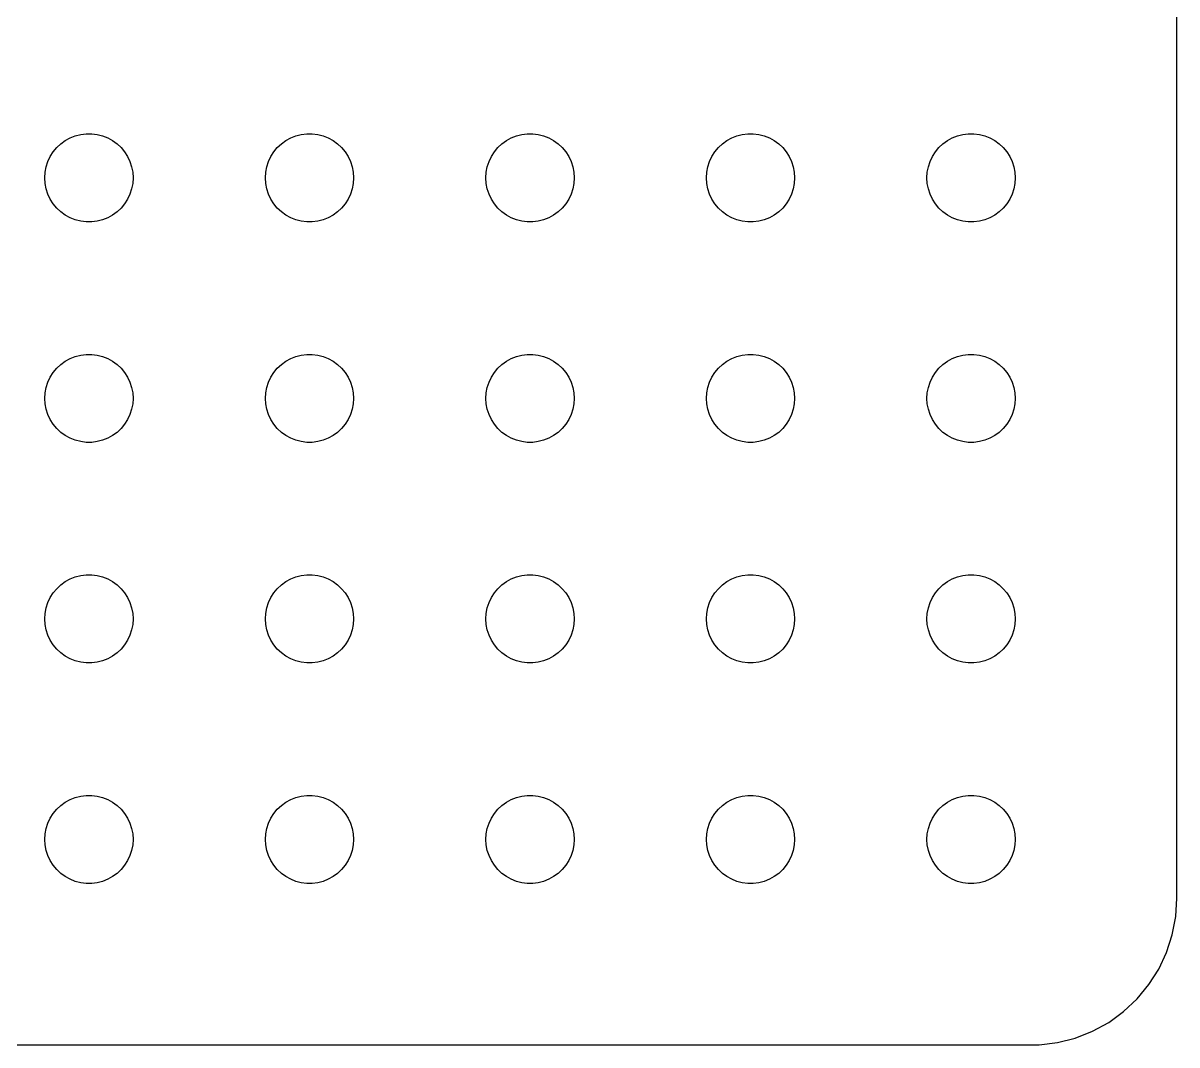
# Model space of a CAD drawing. Header units: metres. Extents: x -37 to 37, y 215 to 541.
# Drawn here: x -2.24 to 37, y 467.01 to 501.76 of the extents above; entities that cross this region are included whole.
import ezdxf

# ---------------------------------------------------------------- set-up
doc = ezdxf.new("R2010")
doc.units = ezdxf.units.M

msp = doc.modelspace()

# ---------------------------------------------------------------- linework, layer by layer
for p, q in [((37, 472), (37, 536)), ((-0.463516, 497.927), (-0.281067, 497.973)), ((-0.281067, 497.973), (-0.094177, 497.997)), ((-0.094177, 497.997), (0.094177, 497.997)), ((0.094177, 497.997), (0.281067, 497.973)), ((0.281067, 497.973), (0.463516, 497.927)), ((7.03647, 497.927), (7.21892, 497.973)), ((7.21892, 497.973), (7.40581, 497.997)), ((7.40581, 497.997), (7.59418, 497.997)), ((7.59418, 497.997), (7.78107, 497.973)), ((7.78107, 497.973), (7.96352, 497.927)), ((14.5365, 497.927), (14.7189, 497.973)), ((14.7189, 497.973), (14.9058, 497.997)), ((14.9058, 497.997), (15.0942, 497.997)), ((15.0942, 497.997), (15.2811, 497.973)), ((15.2811, 497.973), (15.4635, 497.927)), ((22.0365, 497.927), (22.2189, 497.973)), ((22.2189, 497.973), (22.4058, 497.997)), ((22.4058, 497.997), (22.5942, 497.997)), ((22.5942, 497.997), (22.7811, 497.973)), ((22.7811, 497.973), (22.9635, 497.927)), ((29.5365, 497.927), (29.7189, 497.973)), ((29.7189, 497.973), (29.9058, 497.997)), ((29.9058, 497.997), (30.0942, 497.997)), ((30.0942, 497.997), (30.2811, 497.973)), ((30.2811, 497.973), (30.4635, 497.927)), ((-1.09344, 497.527), (-0.956131, 497.656)), ((-0.956131, 497.656), (-0.803726, 497.766)), ((-0.803726, 497.766), (-0.638657, 497.857)), ((-0.638657, 497.857), (-0.463516, 497.927)), ((0.463516, 497.927), (0.638657, 497.857)), ((0.638657, 497.857), (0.803726, 497.766)), ((0.803726, 497.766), (0.956131, 497.656)), ((0.956131, 497.656), (1.09344, 497.527)), ((6.40654, 497.527), (6.54385, 497.656)), ((6.54385, 497.656), (6.69626, 497.766)), ((6.69626, 497.766), (6.86133, 497.857)), ((6.86133, 497.857), (7.03647, 497.927)), ((7.96352, 497.927), (8.13866, 497.857)), ((8.13866, 497.857), (8.30373, 497.766)), ((8.30373, 497.766), (8.45613, 497.656)), ((8.45613, 497.656), (8.59344, 497.527)), ((13.9065, 497.527), (14.0439, 497.656)), ((14.0439, 497.656), (14.1963, 497.766)), ((14.1963, 497.766), (14.3613, 497.857)), ((14.3613, 497.857), (14.5365, 497.927)), ((15.4635, 497.927), (15.6387, 497.857)), ((15.6387, 497.857), (15.8037, 497.766)), ((15.8037, 497.766), (15.9561, 497.656)), ((15.9561, 497.656), (16.0934, 497.527)), ((21.4065, 497.527), (21.5439, 497.656)), ((21.5439, 497.656), (21.6963, 497.766)), ((21.6963, 497.766), (21.8613, 497.857)), ((21.8613, 497.857), (22.0365, 497.927)), ((22.9635, 497.927), (23.1387, 497.857)), ((23.1387, 497.857), (23.3037, 497.766)), ((23.3037, 497.766), (23.4561, 497.656)), ((23.4561, 497.656), (23.5934, 497.527)), ((28.9065, 497.527), (29.0439, 497.656)), ((29.0439, 497.656), (29.1963, 497.766)), ((29.1963, 497.766), (29.3613, 497.857)), ((29.3613, 497.857), (29.5365, 497.927)), ((30.4635, 497.927), (30.6387, 497.857)), ((30.6387, 497.857), (30.8037, 497.766)), ((30.8037, 497.766), (30.9561, 497.656)), ((30.9561, 497.656), (31.0934, 497.527)), ((-1.39465, 497.052), (-1.31445, 497.223)), ((-1.31445, 497.223), (-1.21352, 497.382)), ((-1.21352, 497.382), (-1.09344, 497.527)), ((1.09344, 497.527), (1.21352, 497.382)), ((1.21352, 497.382), (1.31445, 497.223)), ((1.31445, 497.223), (1.39465, 497.052)), ((6.10533, 497.052), (6.18553, 497.223)), ((6.18553, 497.223), (6.28647, 497.382)), ((6.28647, 497.382), (6.40654, 497.527)), ((8.59344, 497.527), (8.71352, 497.382)), ((8.71352, 497.382), (8.81445, 497.223)), ((8.81445, 497.223), (8.89465, 497.052)), ((13.6053, 497.052), (13.6855, 497.223)), ((13.6855, 497.223), (13.7865, 497.382)), ((13.7865, 497.382), (13.9065, 497.527)), ((16.0934, 497.527), (16.2135, 497.382)), ((16.2135, 497.382), (16.3145, 497.223)), ((16.3145, 497.223), (16.3947, 497.052)), ((21.1053, 497.052), (21.1855, 497.223)), ((21.1855, 497.223), (21.2865, 497.382)), ((21.2865, 497.382), (21.4065, 497.527)), ((23.5934, 497.527), (23.7135, 497.382)), ((23.7135, 497.382), (23.8145, 497.223)), ((23.8145, 497.223), (23.8947, 497.052)), ((28.6053, 497.052), (28.6855, 497.223)), ((28.6855, 497.223), (28.7865, 497.382)), ((28.7865, 497.382), (28.9065, 497.527)), ((31.0934, 497.527), (31.2135, 497.382)), ((31.2135, 497.382), (31.3145, 497.223)), ((31.3145, 497.223), (31.3947, 497.052)), ((-1.48816, 496.688), (-1.45287, 496.873)), ((-1.45287, 496.873), (-1.39465, 497.052)), ((1.39465, 497.052), (1.45287, 496.873)), ((1.45287, 496.873), (1.48816, 496.688)), ((6.01183, 496.688), (6.04712, 496.873)), ((6.04712, 496.873), (6.10533, 497.052)), ((8.89465, 497.052), (8.95287, 496.873)), ((8.95287, 496.873), (8.98816, 496.688)), ((13.5118, 496.688), (13.5471, 496.873)), ((13.5471, 496.873), (13.6053, 497.052)), ((16.3947, 497.052), (16.4529, 496.873)), ((16.4529, 496.873), (16.4882, 496.688)), ((21.0118, 496.688), (21.0471, 496.873)), ((21.0471, 496.873), (21.1053, 497.052)), ((23.8947, 497.052), (23.9529, 496.873)), ((23.9529, 496.873), (23.9882, 496.688)), ((28.5118, 496.688), (28.5471, 496.873)), ((28.5471, 496.873), (28.6053, 497.052)), ((31.3947, 497.052), (31.4529, 496.873)), ((31.4529, 496.873), (31.4882, 496.688)), ((-1.5, 496.5), (-1.48816, 496.688)), ((-1.48816, 496.312), (-1.5, 496.5)), ((1.48816, 496.688), (1.5, 496.5)), ((1.5, 496.5), (1.48816, 496.312)), ((6, 496.5), (6.01183, 496.688)), ((6.01183, 496.312), (6, 496.5)), ((8.98816, 496.688), (9, 496.5)), ((9, 496.5), (8.98816, 496.312)), ((13.5, 496.5), (13.5118, 496.688)), ((13.5118, 496.312), (13.5, 496.5)), ((16.4882, 496.688), (16.5, 496.5)), ((16.5, 496.5), (16.4882, 496.312)), ((21, 496.5), (21.0118, 496.688)), ((21.0118, 496.312), (21, 496.5)), ((23.9882, 496.688), (24, 496.5)), ((24, 496.5), (23.9882, 496.312)), ((28.5, 496.5), (28.5118, 496.688)), ((28.5118, 496.312), (28.5, 496.5)), ((31.4882, 496.688), (31.5, 496.5)), ((31.5, 496.5), (31.4882, 496.312)), ((-1.45287, 496.127), (-1.48816, 496.312)), ((-1.39465, 495.948), (-1.45287, 496.127)), ((1.45287, 496.127), (1.39465, 495.948)), ((1.48816, 496.312), (1.45287, 496.127)), ((6.04712, 496.127), (6.01183, 496.312)), ((6.10533, 495.948), (6.04712, 496.127)), ((8.95287, 496.127), (8.89465, 495.948)), ((8.98816, 496.312), (8.95287, 496.127)), ((13.5471, 496.127), (13.5118, 496.312)), ((13.6053, 495.948), (13.5471, 496.127)), ((16.4529, 496.127), (16.3947, 495.948)), ((16.4882, 496.312), (16.4529, 496.127)), ((21.0471, 496.127), (21.0118, 496.312)), ((21.1053, 495.948), (21.0471, 496.127)), ((23.9529, 496.127), (23.8947, 495.948)), ((23.9882, 496.312), (23.9529, 496.127)), ((28.5471, 496.127), (28.5118, 496.312)), ((28.6053, 495.948), (28.5471, 496.127)), ((31.4529, 496.127), (31.3947, 495.948)), ((31.4882, 496.312), (31.4529, 496.127)), ((-1.31445, 495.777), (-1.39465, 495.948)), ((-1.21352, 495.618), (-1.31445, 495.777)), ((-1.09344, 495.473), (-1.21352, 495.618)), ((1.21352, 495.618), (1.09344, 495.473)), ((1.31445, 495.777), (1.21352, 495.618)), ((1.39465, 495.948), (1.31445, 495.777)), ((6.18553, 495.777), (6.10533, 495.948)), ((6.28647, 495.618), (6.18553, 495.777)), ((6.40654, 495.473), (6.28647, 495.618)), ((8.71352, 495.618), (8.59344, 495.473)), ((8.81445, 495.777), (8.71352, 495.618)), ((8.89465, 495.948), (8.81445, 495.777)), ((13.6855, 495.777), (13.6053, 495.948)), ((13.7865, 495.618), (13.6855, 495.777)), ((13.9065, 495.473), (13.7865, 495.618)), ((16.2135, 495.618), (16.0934, 495.473)), ((16.3145, 495.777), (16.2135, 495.618)), ((16.3947, 495.948), (16.3145, 495.777)), ((21.1855, 495.777), (21.1053, 495.948)), ((21.2865, 495.618), (21.1855, 495.777)), ((21.4065, 495.473), (21.2865, 495.618)), ((23.7135, 495.618), (23.5934, 495.473)), ((23.8145, 495.777), (23.7135, 495.618)), ((23.8947, 495.948), (23.8145, 495.777)), ((28.6855, 495.777), (28.6053, 495.948)), ((28.7865, 495.618), (28.6855, 495.777)), ((28.9065, 495.473), (28.7865, 495.618)), ((31.2135, 495.618), (31.0934, 495.473)), ((31.3145, 495.777), (31.2135, 495.618)), ((31.3947, 495.948), (31.3145, 495.777)), ((-0.956131, 495.344), (-1.09344, 495.473)), ((-0.803726, 495.234), (-0.956131, 495.344)), ((-0.638657, 495.143), (-0.803726, 495.234)), ((0.803726, 495.234), (0.638657, 495.143)), ((0.956131, 495.344), (0.803726, 495.234)), ((1.09344, 495.473), (0.956131, 495.344)), ((6.54385, 495.344), (6.40654, 495.473)), ((6.69626, 495.234), (6.54385, 495.344)), ((6.86133, 495.143), (6.69626, 495.234)), ((8.30373, 495.234), (8.13866, 495.143)), ((8.45613, 495.344), (8.30373, 495.234)), ((8.59344, 495.473), (8.45613, 495.344)), ((14.0439, 495.344), (13.9065, 495.473)), ((14.1963, 495.234), (14.0439, 495.344)), ((14.3613, 495.143), (14.1963, 495.234)), ((15.8037, 495.234), (15.6387, 495.143)), ((15.9561, 495.344), (15.8037, 495.234)), ((16.0934, 495.473), (15.9561, 495.344)), ((21.5439, 495.344), (21.4065, 495.473)), ((21.6963, 495.234), (21.5439, 495.344)), ((21.8613, 495.143), (21.6963, 495.234)), ((23.3037, 495.234), (23.1387, 495.143)), ((23.4561, 495.344), (23.3037, 495.234)), ((23.5934, 495.473), (23.4561, 495.344)), ((29.0439, 495.344), (28.9065, 495.473)), ((29.1963, 495.234), (29.0439, 495.344)), ((29.3613, 495.143), (29.1963, 495.234)), ((30.8037, 495.234), (30.6387, 495.143)), ((30.9561, 495.344), (30.8037, 495.234)), ((31.0934, 495.473), (30.9561, 495.344)), ((-0.463516, 495.073), (-0.638657, 495.143)), ((-0.281067, 495.027), (-0.463516, 495.073)), ((-0.094177, 495.003), (-0.281067, 495.027)), ((0.094177, 495.003), (-0.094177, 495.003)), ((0.281067, 495.027), (0.094177, 495.003)), ((0.463516, 495.073), (0.281067, 495.027)), ((0.638657, 495.143), (0.463516, 495.073)), ((7.03647, 495.073), (6.86133, 495.143)), ((7.21892, 495.027), (7.03647, 495.073)), ((7.40581, 495.003), (7.21892, 495.027)), ((7.59418, 495.003), (7.40581, 495.003)), ((7.78107, 495.027), (7.59418, 495.003)), ((7.96352, 495.073), (7.78107, 495.027)), ((8.13866, 495.143), (7.96352, 495.073)), ((14.5365, 495.073), (14.3613, 495.143)), ((14.7189, 495.027), (14.5365, 495.073)), ((14.9058, 495.003), (14.7189, 495.027)), ((15.0942, 495.003), (14.9058, 495.003)), ((15.2811, 495.027), (15.0942, 495.003)), ((15.4635, 495.073), (15.2811, 495.027)), ((15.6387, 495.143), (15.4635, 495.073)), ((22.0365, 495.073), (21.8613, 495.143)), ((22.2189, 495.027), (22.0365, 495.073)), ((22.4058, 495.003), (22.2189, 495.027)), ((22.5942, 495.003), (22.4058, 495.003)), ((22.7811, 495.027), (22.5942, 495.003)), ((22.9635, 495.073), (22.7811, 495.027)), ((23.1387, 495.143), (22.9635, 495.073)), ((29.5365, 495.073), (29.3613, 495.143)), ((29.7189, 495.027), (29.5365, 495.073)), ((29.9058, 495.003), (29.7189, 495.027)), ((30.0942, 495.003), (29.9058, 495.003)), ((30.2811, 495.027), (30.0942, 495.003)), ((30.4635, 495.073), (30.2811, 495.027)), ((30.6387, 495.143), (30.4635, 495.073)), ((-1.09344, 490.027), (-0.956131, 490.156)), ((-0.956131, 490.156), (-0.803726, 490.266)), ((-0.803726, 490.266), (-0.638657, 490.357)), ((-0.638657, 490.357), (-0.463516, 490.427)), ((-0.463516, 490.427), (-0.281067, 490.473)), ((-0.281067, 490.473), (-0.094177, 490.497)), ((-0.094177, 490.497), (0.094177, 490.497)), ((0.094177, 490.497), (0.281067, 490.473)), ((0.281067, 490.473), (0.463516, 490.427)), ((0.463516, 490.427), (0.638657, 490.357)), ((0.638657, 490.357), (0.803726, 490.266)), ((0.803726, 490.266), (0.956131, 490.156)), ((0.956131, 490.156), (1.09344, 490.027)), ((6.40654, 490.027), (6.54385, 490.156)), ((6.54385, 490.156), (6.69626, 490.266)), ((6.69626, 490.266), (6.86133, 490.357)), ((6.86133, 490.357), (7.03647, 490.427)), ((7.03647, 490.427), (7.21892, 490.473)), ((7.21892, 490.473), (7.40581, 490.497)), ((7.40581, 490.497), (7.59418, 490.497)), ((7.59418, 490.497), (7.78107, 490.473)), ((7.78107, 490.473), (7.96352, 490.427)), ((7.96352, 490.427), (8.13866, 490.357)), ((8.13866, 490.357), (8.30373, 490.266)), ((8.30373, 490.266), (8.45613, 490.156)), ((8.45613, 490.156), (8.59344, 490.027)), ((13.9065, 490.027), (14.0439, 490.156)), ((14.0439, 490.156), (14.1963, 490.266)), ((14.1963, 490.266), (14.3613, 490.357)), ((14.3613, 490.357), (14.5365, 490.427)), ((14.5365, 490.427), (14.7189, 490.473)), ((14.7189, 490.473), (14.9058, 490.497)), ((14.9058, 490.497), (15.0942, 490.497)), ((15.0942, 490.497), (15.2811, 490.473)), ((15.2811, 490.473), (15.4635, 490.427)), ((15.4635, 490.427), (15.6387, 490.357)), ((15.6387, 490.357), (15.8037, 490.266)), ((15.8037, 490.266), (15.9561, 490.156)), ((15.9561, 490.156), (16.0934, 490.027)), ((21.4065, 490.027), (21.5439, 490.156)), ((21.5439, 490.156), (21.6963, 490.266)), ((21.6963, 490.266), (21.8613, 490.357)), ((21.8613, 490.357), (22.0365, 490.427)), ((22.0365, 490.427), (22.2189, 490.473)), ((22.2189, 490.473), (22.4058, 490.497)), ((22.4058, 490.497), (22.5942, 490.497)), ((22.5942, 490.497), (22.7811, 490.473)), ((22.7811, 490.473), (22.9635, 490.427)), ((22.9635, 490.427), (23.1387, 490.357)), ((23.1387, 490.357), (23.3037, 490.266)), ((23.3037, 490.266), (23.4561, 490.156)), ((23.4561, 490.156), (23.5934, 490.027)), ((28.9065, 490.027), (29.0439, 490.156)), ((29.0439, 490.156), (29.1963, 490.266)), ((29.1963, 490.266), (29.3613, 490.357)), ((29.3613, 490.357), (29.5365, 490.427)), ((29.5365, 490.427), (29.7189, 490.473)), ((29.7189, 490.473), (29.9058, 490.497)), ((29.9058, 490.497), (30.0942, 490.497)), ((30.0942, 490.497), (30.2811, 490.473)), ((30.2811, 490.473), (30.4635, 490.427)), ((30.4635, 490.427), (30.6387, 490.357)), ((30.6387, 490.357), (30.8037, 490.266)), ((30.8037, 490.266), (30.9561, 490.156)), ((30.9561, 490.156), (31.0934, 490.027)), ((-1.39465, 489.552), (-1.31445, 489.723)), ((-1.31445, 489.723), (-1.21352, 489.882)), ((-1.21352, 489.882), (-1.09344, 490.027)), ((1.09344, 490.027), (1.21352, 489.882)), ((1.21352, 489.882), (1.31445, 489.723)), ((1.31445, 489.723), (1.39465, 489.552)), ((6.10533, 489.552), (6.18553, 489.723)), ((6.18553, 489.723), (6.28647, 489.882)), ((6.28647, 489.882), (6.40654, 490.027)), ((8.59344, 490.027), (8.71352, 489.882)), ((8.71352, 489.882), (8.81445, 489.723)), ((8.81445, 489.723), (8.89465, 489.552)), ((13.6053, 489.552), (13.6855, 489.723)), ((13.6855, 489.723), (13.7865, 489.882)), ((13.7865, 489.882), (13.9065, 490.027)), ((16.0934, 490.027), (16.2135, 489.882)), ((16.2135, 489.882), (16.3145, 489.723)), ((16.3145, 489.723), (16.3947, 489.552)), ((21.1053, 489.552), (21.1855, 489.723)), ((21.1855, 489.723), (21.2865, 489.882)), ((21.2865, 489.882), (21.4065, 490.027)), ((23.5934, 490.027), (23.7135, 489.882)), ((23.7135, 489.882), (23.8145, 489.723)), ((23.8145, 489.723), (23.8947, 489.552)), ((28.6053, 489.552), (28.6855, 489.723)), ((28.6855, 489.723), (28.7865, 489.882)), ((28.7865, 489.882), (28.9065, 490.027)), ((31.0934, 490.027), (31.2135, 489.882)), ((31.2135, 489.882), (31.3145, 489.723)), ((31.3145, 489.723), (31.3947, 489.552)), ((-1.48816, 489.188), (-1.45287, 489.373)), ((-1.45287, 489.373), (-1.39465, 489.552)), ((1.39465, 489.552), (1.45287, 489.373)), ((1.45287, 489.373), (1.48816, 489.188)), ((6.01183, 489.188), (6.04712, 489.373)), ((6.04712, 489.373), (6.10533, 489.552)), ((8.89465, 489.552), (8.95287, 489.373)), ((8.95287, 489.373), (8.98816, 489.188)), ((13.5118, 489.188), (13.5471, 489.373)), ((13.5471, 489.373), (13.6053, 489.552)), ((16.3947, 489.552), (16.4529, 489.373)), ((16.4529, 489.373), (16.4882, 489.188)), ((21.0118, 489.188), (21.0471, 489.373)), ((21.0471, 489.373), (21.1053, 489.552)), ((23.8947, 489.552), (23.9529, 489.373)), ((23.9529, 489.373), (23.9882, 489.188)), ((28.5118, 489.188), (28.5471, 489.373)), ((28.5471, 489.373), (28.6053, 489.552)), ((31.3947, 489.552), (31.4529, 489.373)), ((31.4529, 489.373), (31.4882, 489.188)), ((-1.5, 489), (-1.48816, 489.188)), ((-1.48816, 488.812), (-1.5, 489)), ((1.48816, 489.188), (1.5, 489)), ((1.5, 489), (1.48816, 488.812)), ((6, 489), (6.01183, 489.188)), ((6.01183, 488.812), (6, 489)), ((8.98816, 489.188), (9, 489)), ((9, 489), (8.98816, 488.812)), ((13.5, 489), (13.5118, 489.188)), ((13.5118, 488.812), (13.5, 489)), ((16.4882, 489.188), (16.5, 489)), ((16.5, 489), (16.4882, 488.812)), ((21, 489), (21.0118, 489.188)), ((21.0118, 488.812), (21, 489)), ((23.9882, 489.188), (24, 489)), ((24, 489), (23.9882, 488.812)), ((28.5, 489), (28.5118, 489.188)), ((28.5118, 488.812), (28.5, 489)), ((31.4882, 489.188), (31.5, 489)), ((31.5, 489), (31.4882, 488.812)), ((-1.45287, 488.627), (-1.48816, 488.812)), ((-1.39465, 488.448), (-1.45287, 488.627)), ((1.45287, 488.627), (1.39465, 488.448)), ((1.48816, 488.812), (1.45287, 488.627)), ((6.04712, 488.627), (6.01183, 488.812)), ((6.10533, 488.448), (6.04712, 488.627)), ((8.95287, 488.627), (8.89465, 488.448)), ((8.98816, 488.812), (8.95287, 488.627)), ((13.5471, 488.627), (13.5118, 488.812)), ((13.6053, 488.448), (13.5471, 488.627)), ((16.4529, 488.627), (16.3947, 488.448)), ((16.4882, 488.812), (16.4529, 488.627)), ((21.0471, 488.627), (21.0118, 488.812)), ((21.1053, 488.448), (21.0471, 488.627)), ((23.9529, 488.627), (23.8947, 488.448)), ((23.9882, 488.812), (23.9529, 488.627)), ((28.5471, 488.627), (28.5118, 488.812)), ((28.6053, 488.448), (28.5471, 488.627)), ((31.4529, 488.627), (31.3947, 488.448)), ((31.4882, 488.812), (31.4529, 488.627)), ((-1.31445, 488.277), (-1.39465, 488.448)), ((-1.21352, 488.118), (-1.31445, 488.277)), ((1.31445, 488.277), (1.21352, 488.118)), ((1.39465, 488.448), (1.31445, 488.277)), ((6.18553, 488.277), (6.10533, 488.448)), ((6.28647, 488.118), (6.18553, 488.277)), ((8.81445, 488.277), (8.71352, 488.118)), ((8.89465, 488.448), (8.81445, 488.277)), ((13.6855, 488.277), (13.6053, 488.448)), ((13.7865, 488.118), (13.6855, 488.277)), ((16.3145, 488.277), (16.2135, 488.118)), ((16.3947, 488.448), (16.3145, 488.277)), ((21.1855, 488.277), (21.1053, 488.448)), ((21.2865, 488.118), (21.1855, 488.277)), ((23.8145, 488.277), (23.7135, 488.118)), ((23.8947, 488.448), (23.8145, 488.277)), ((28.6855, 488.277), (28.6053, 488.448)), ((28.7865, 488.118), (28.6855, 488.277)), ((31.3145, 488.277), (31.2135, 488.118)), ((31.3947, 488.448), (31.3145, 488.277)), ((-1.09344, 487.973), (-1.21352, 488.118)), ((-0.956131, 487.844), (-1.09344, 487.973)), ((-0.803726, 487.734), (-0.956131, 487.844)), ((0.956131, 487.844), (0.803726, 487.734)), ((1.09344, 487.973), (0.956131, 487.844)), ((1.21352, 488.118), (1.09344, 487.973)), ((6.40654, 487.973), (6.28647, 488.118)), ((6.54385, 487.844), (6.40654, 487.973)), ((6.69626, 487.734), (6.54385, 487.844)), ((8.45613, 487.844), (8.30373, 487.734)), ((8.59344, 487.973), (8.45613, 487.844)), ((8.71352, 488.118), (8.59344, 487.973)), ((13.9065, 487.973), (13.7865, 488.118)), ((14.0439, 487.844), (13.9065, 487.973)), ((14.1963, 487.734), (14.0439, 487.844)), ((15.9561, 487.844), (15.8037, 487.734)), ((16.0934, 487.973), (15.9561, 487.844)), ((16.2135, 488.118), (16.0934, 487.973)), ((21.4065, 487.973), (21.2865, 488.118)), ((21.5439, 487.844), (21.4065, 487.973)), ((21.6963, 487.734), (21.5439, 487.844)), ((23.4561, 487.844), (23.3037, 487.734)), ((23.5934, 487.973), (23.4561, 487.844)), ((23.7135, 488.118), (23.5934, 487.973)), ((28.9065, 487.973), (28.7865, 488.118)), ((29.0439, 487.844), (28.9065, 487.973)), ((29.1963, 487.734), (29.0439, 487.844)), ((30.9561, 487.844), (30.8037, 487.734)), ((31.0934, 487.973), (30.9561, 487.844)), ((31.2135, 488.118), (31.0934, 487.973)), ((-0.638657, 487.643), (-0.803726, 487.734)), ((-0.463516, 487.573), (-0.638657, 487.643)), ((-0.281067, 487.527), (-0.463516, 487.573)), ((-0.094177, 487.503), (-0.281067, 487.527)), ((0.094177, 487.503), (-0.094177, 487.503)), ((0.281067, 487.527), (0.094177, 487.503)), ((0.463516, 487.573), (0.281067, 487.527)), ((0.638657, 487.643), (0.463516, 487.573)), ((0.803726, 487.734), (0.638657, 487.643)), ((6.86133, 487.643), (6.69626, 487.734)), ((7.03647, 487.573), (6.86133, 487.643)), ((7.21892, 487.527), (7.03647, 487.573)), ((7.40581, 487.503), (7.21892, 487.527)), ((7.59418, 487.503), (7.40581, 487.503)), ((7.78107, 487.527), (7.59418, 487.503)), ((7.96352, 487.573), (7.78107, 487.527)), ((8.13866, 487.643), (7.96352, 487.573)), ((8.30373, 487.734), (8.13866, 487.643)), ((14.3613, 487.643), (14.1963, 487.734)), ((14.5365, 487.573), (14.3613, 487.643)), ((14.7189, 487.527), (14.5365, 487.573)), ((14.9058, 487.503), (14.7189, 487.527)), ((15.0942, 487.503), (14.9058, 487.503)), ((15.2811, 487.527), (15.0942, 487.503)), ((15.4635, 487.573), (15.2811, 487.527)), ((15.6387, 487.643), (15.4635, 487.573)), ((15.8037, 487.734), (15.6387, 487.643)), ((21.8613, 487.643), (21.6963, 487.734)), ((22.0365, 487.573), (21.8613, 487.643)), ((22.2189, 487.527), (22.0365, 487.573)), ((22.4058, 487.503), (22.2189, 487.527)), ((22.5942, 487.503), (22.4058, 487.503)), ((22.7811, 487.527), (22.5942, 487.503)), ((22.9635, 487.573), (22.7811, 487.527)), ((23.1387, 487.643), (22.9635, 487.573)), ((23.3037, 487.734), (23.1387, 487.643)), ((29.3613, 487.643), (29.1963, 487.734)), ((29.5365, 487.573), (29.3613, 487.643)), ((29.7189, 487.527), (29.5365, 487.573)), ((29.9058, 487.503), (29.7189, 487.527)), ((30.0942, 487.503), (29.9058, 487.503)), ((30.2811, 487.527), (30.0942, 487.503)), ((30.4635, 487.573), (30.2811, 487.527)), ((30.6387, 487.643), (30.4635, 487.573)), ((30.8037, 487.734), (30.6387, 487.643)), ((-1.09344, 482.527), (-0.956131, 482.656)), ((-0.956131, 482.656), (-0.803726, 482.766)), ((-0.803726, 482.766), (-0.638657, 482.857)), ((-0.638657, 482.857), (-0.463516, 482.927)), ((-0.463516, 482.927), (-0.281067, 482.973)), ((-0.281067, 482.973), (-0.094177, 482.997)), ((-0.094177, 482.997), (0.094177, 482.997)), ((0.094177, 482.997), (0.281067, 482.973)), ((0.281067, 482.973), (0.463516, 482.927)), ((0.463516, 482.927), (0.638657, 482.857)), ((0.638657, 482.857), (0.803726, 482.766)), ((0.803726, 482.766), (0.956131, 482.656)), ((0.956131, 482.656), (1.09344, 482.527)), ((6.40654, 482.527), (6.54385, 482.656)), ((6.54385, 482.656), (6.69626, 482.766)), ((6.69626, 482.766), (6.86133, 482.857)), ((6.86133, 482.857), (7.03647, 482.927)), ((7.03647, 482.927), (7.21892, 482.973)), ((7.21892, 482.973), (7.40581, 482.997)), ((7.40581, 482.997), (7.59418, 482.997)), ((7.59418, 482.997), (7.78107, 482.973)), ((7.78107, 482.973), (7.96352, 482.927)), ((7.96352, 482.927), (8.13866, 482.857)), ((8.13866, 482.857), (8.30373, 482.766)), ((8.30373, 482.766), (8.45613, 482.656)), ((8.45613, 482.656), (8.59344, 482.527)), ((13.9065, 482.527), (14.0439, 482.656)), ((14.0439, 482.656), (14.1963, 482.766)), ((14.1963, 482.766), (14.3613, 482.857)), ((14.3613, 482.857), (14.5365, 482.927)), ((14.5365, 482.927), (14.7189, 482.973)), ((14.7189, 482.973), (14.9058, 482.997)), ((14.9058, 482.997), (15.0942, 482.997)), ((15.0942, 482.997), (15.2811, 482.973)), ((15.2811, 482.973), (15.4635, 482.927)), ((15.4635, 482.927), (15.6387, 482.857)), ((15.6387, 482.857), (15.8037, 482.766)), ((15.8037, 482.766), (15.9561, 482.656)), ((15.9561, 482.656), (16.0934, 482.527)), ((21.4065, 482.527), (21.5439, 482.656)), ((21.5439, 482.656), (21.6963, 482.766)), ((21.6963, 482.766), (21.8613, 482.857)), ((21.8613, 482.857), (22.0365, 482.927)), ((22.0365, 482.927), (22.2189, 482.973)), ((22.2189, 482.973), (22.4058, 482.997)), ((22.4058, 482.997), (22.5942, 482.997)), ((22.5942, 482.997), (22.7811, 482.973)), ((22.7811, 482.973), (22.9635, 482.927)), ((22.9635, 482.927), (23.1387, 482.857)), ((23.1387, 482.857), (23.3037, 482.766)), ((23.3037, 482.766), (23.4561, 482.656)), ((23.4561, 482.656), (23.5934, 482.527)), ((28.9065, 482.527), (29.0439, 482.656)), ((29.0439, 482.656), (29.1963, 482.766)), ((29.1963, 482.766), (29.3613, 482.857)), ((29.3613, 482.857), (29.5365, 482.927)), ((29.5365, 482.927), (29.7189, 482.973)), ((29.7189, 482.973), (29.9058, 482.997)), ((29.9058, 482.997), (30.0942, 482.997)), ((30.0942, 482.997), (30.2811, 482.973)), ((30.2811, 482.973), (30.4635, 482.927)), ((30.4635, 482.927), (30.6387, 482.857)), ((30.6387, 482.857), (30.8037, 482.766)), ((30.8037, 482.766), (30.9561, 482.656)), ((30.9561, 482.656), (31.0934, 482.527)), ((-1.31445, 482.223), (-1.21352, 482.382)), ((-1.21352, 482.382), (-1.09344, 482.527)), ((1.09344, 482.527), (1.21352, 482.382)), ((1.21352, 482.382), (1.31445, 482.223)), ((6.18553, 482.223), (6.28647, 482.382)), ((6.28647, 482.382), (6.40654, 482.527)), ((8.59344, 482.527), (8.71352, 482.382)), ((8.71352, 482.382), (8.81445, 482.223)), ((13.6855, 482.223), (13.7865, 482.382)), ((13.7865, 482.382), (13.9065, 482.527)), ((16.0934, 482.527), (16.2135, 482.382)), ((16.2135, 482.382), (16.3145, 482.223)), ((21.1855, 482.223), (21.2865, 482.382)), ((21.2865, 482.382), (21.4065, 482.527)), ((23.5934, 482.527), (23.7135, 482.382)), ((23.7135, 482.382), (23.8145, 482.223)), ((28.6855, 482.223), (28.7865, 482.382)), ((28.7865, 482.382), (28.9065, 482.527)), ((31.0934, 482.527), (31.2135, 482.382)), ((31.2135, 482.382), (31.3145, 482.223)), ((-1.48816, 481.688), (-1.45287, 481.873)), ((-1.45287, 481.873), (-1.39465, 482.052)), ((-1.39465, 482.052), (-1.31445, 482.223)), ((1.31445, 482.223), (1.39465, 482.052)), ((1.39465, 482.052), (1.45287, 481.873)), ((1.45287, 481.873), (1.48816, 481.688)), ((6.01183, 481.688), (6.04712, 481.873)), ((6.04712, 481.873), (6.10533, 482.052)), ((6.10533, 482.052), (6.18553, 482.223)), ((8.81445, 482.223), (8.89465, 482.052)), ((8.89465, 482.052), (8.95287, 481.873)), ((8.95287, 481.873), (8.98816, 481.688)), ((13.5118, 481.688), (13.5471, 481.873)), ((13.5471, 481.873), (13.6053, 482.052)), ((13.6053, 482.052), (13.6855, 482.223)), ((16.3145, 482.223), (16.3947, 482.052)), ((16.3947, 482.052), (16.4529, 481.873)), ((16.4529, 481.873), (16.4882, 481.688)), ((21.0118, 481.688), (21.0471, 481.873)), ((21.0471, 481.873), (21.1053, 482.052)), ((21.1053, 482.052), (21.1855, 482.223)), ((23.8145, 482.223), (23.8947, 482.052)), ((23.8947, 482.052), (23.9529, 481.873)), ((23.9529, 481.873), (23.9882, 481.688)), ((28.5118, 481.688), (28.5471, 481.873)), ((28.5471, 481.873), (28.6053, 482.052)), ((28.6053, 482.052), (28.6855, 482.223)), ((31.3145, 482.223), (31.3947, 482.052)), ((31.3947, 482.052), (31.4529, 481.873)), ((31.4529, 481.873), (31.4882, 481.688)), ((-1.5, 481.5), (-1.48816, 481.688)), ((-1.48816, 481.312), (-1.5, 481.5)), ((1.48816, 481.688), (1.5, 481.5)), ((1.5, 481.5), (1.48816, 481.312)), ((6, 481.5), (6.01183, 481.688)), ((6.01183, 481.312), (6, 481.5)), ((8.98816, 481.688), (9, 481.5)), ((9, 481.5), (8.98816, 481.312)), ((13.5, 481.5), (13.5118, 481.688)), ((13.5118, 481.312), (13.5, 481.5)), ((16.4882, 481.688), (16.5, 481.5)), ((16.5, 481.5), (16.4882, 481.312)), ((21, 481.5), (21.0118, 481.688)), ((21.0118, 481.312), (21, 481.5)), ((23.9882, 481.688), (24, 481.5)), ((24, 481.5), (23.9882, 481.312)), ((28.5, 481.5), (28.5118, 481.688)), ((28.5118, 481.312), (28.5, 481.5)), ((31.4882, 481.688), (31.5, 481.5)), ((31.5, 481.5), (31.4882, 481.312)), ((-1.45287, 481.127), (-1.48816, 481.312)), ((-1.39465, 480.948), (-1.45287, 481.127)), ((1.45287, 481.127), (1.39465, 480.948)), ((1.48816, 481.312), (1.45287, 481.127)), ((6.04712, 481.127), (6.01183, 481.312)), ((6.10533, 480.948), (6.04712, 481.127)), ((8.95287, 481.127), (8.89465, 480.948)), ((8.98816, 481.312), (8.95287, 481.127)), ((13.5471, 481.127), (13.5118, 481.312)), ((13.6053, 480.948), (13.5471, 481.127)), ((16.4529, 481.127), (16.3947, 480.948)), ((16.4882, 481.312), (16.4529, 481.127)), ((21.0471, 481.127), (21.0118, 481.312)), ((21.1053, 480.948), (21.0471, 481.127)), ((23.9529, 481.127), (23.8947, 480.948)), ((23.9882, 481.312), (23.9529, 481.127)), ((28.5471, 481.127), (28.5118, 481.312)), ((28.6053, 480.948), (28.5471, 481.127)), ((31.4529, 481.127), (31.3947, 480.948)), ((31.4882, 481.312), (31.4529, 481.127)), ((-1.31445, 480.777), (-1.39465, 480.948)), ((-1.21352, 480.618), (-1.31445, 480.777)), ((1.31445, 480.777), (1.21352, 480.618)), ((1.39465, 480.948), (1.31445, 480.777)), ((6.18553, 480.777), (6.10533, 480.948)), ((6.28647, 480.618), (6.18553, 480.777)), ((8.81445, 480.777), (8.71352, 480.618)), ((8.89465, 480.948), (8.81445, 480.777)), ((13.6855, 480.777), (13.6053, 480.948)), ((13.7865, 480.618), (13.6855, 480.777)), ((16.3145, 480.777), (16.2135, 480.618)), ((16.3947, 480.948), (16.3145, 480.777)), ((21.1855, 480.777), (21.1053, 480.948)), ((21.2865, 480.618), (21.1855, 480.777)), ((23.8145, 480.777), (23.7135, 480.618)), ((23.8947, 480.948), (23.8145, 480.777)), ((28.6855, 480.777), (28.6053, 480.948)), ((28.7865, 480.618), (28.6855, 480.777)), ((31.3145, 480.777), (31.2135, 480.618)), ((31.3947, 480.948), (31.3145, 480.777)), ((-1.09344, 480.473), (-1.21352, 480.618)), ((-0.956131, 480.344), (-1.09344, 480.473)), ((-0.803726, 480.234), (-0.956131, 480.344)), ((0.956131, 480.344), (0.803726, 480.234)), ((1.09344, 480.473), (0.956131, 480.344)), ((1.21352, 480.618), (1.09344, 480.473)), ((6.40654, 480.473), (6.28647, 480.618)), ((6.54385, 480.344), (6.40654, 480.473)), ((6.69626, 480.234), (6.54385, 480.344)), ((8.45613, 480.344), (8.30373, 480.234)), ((8.59344, 480.473), (8.45613, 480.344)), ((8.71352, 480.618), (8.59344, 480.473)), ((13.9065, 480.473), (13.7865, 480.618)), ((14.0439, 480.344), (13.9065, 480.473)), ((14.1963, 480.234), (14.0439, 480.344)), ((15.9561, 480.344), (15.8037, 480.234)), ((16.0934, 480.473), (15.9561, 480.344)), ((16.2135, 480.618), (16.0934, 480.473)), ((21.4065, 480.473), (21.2865, 480.618)), ((21.5439, 480.344), (21.4065, 480.473)), ((21.6963, 480.234), (21.5439, 480.344)), ((23.4561, 480.344), (23.3037, 480.234)), ((23.5934, 480.473), (23.4561, 480.344)), ((23.7135, 480.618), (23.5934, 480.473)), ((28.9065, 480.473), (28.7865, 480.618)), ((29.0439, 480.344), (28.9065, 480.473)), ((29.1963, 480.234), (29.0439, 480.344)), ((30.9561, 480.344), (30.8037, 480.234)), ((31.0934, 480.473), (30.9561, 480.344)), ((31.2135, 480.618), (31.0934, 480.473)), ((-0.638657, 480.143), (-0.803726, 480.234)), ((-0.463516, 480.073), (-0.638657, 480.143)), ((-0.281067, 480.027), (-0.463516, 480.073)), ((-0.094177, 480.003), (-0.281067, 480.027)), ((0.094177, 480.003), (-0.094177, 480.003)), ((0.281067, 480.027), (0.094177, 480.003)), ((0.463516, 480.073), (0.281067, 480.027)), ((0.638657, 480.143), (0.463516, 480.073)), ((0.803726, 480.234), (0.638657, 480.143)), ((6.86133, 480.143), (6.69626, 480.234)), ((7.03647, 480.073), (6.86133, 480.143)), ((7.21892, 480.027), (7.03647, 480.073)), ((7.40581, 480.003), (7.21892, 480.027)), ((7.59418, 480.003), (7.40581, 480.003)), ((7.78107, 480.027), (7.59418, 480.003)), ((7.96352, 480.073), (7.78107, 480.027)), ((8.13866, 480.143), (7.96352, 480.073)), ((8.30373, 480.234), (8.13866, 480.143)), ((14.3613, 480.143), (14.1963, 480.234)), ((14.5365, 480.073), (14.3613, 480.143)), ((14.7189, 480.027), (14.5365, 480.073)), ((14.9058, 480.003), (14.7189, 480.027)), ((15.0942, 480.003), (14.9058, 480.003)), ((15.2811, 480.027), (15.0942, 480.003)), ((15.4635, 480.073), (15.2811, 480.027)), ((15.6387, 480.143), (15.4635, 480.073)), ((15.8037, 480.234), (15.6387, 480.143)), ((21.8613, 480.143), (21.6963, 480.234)), ((22.0365, 480.073), (21.8613, 480.143)), ((22.2189, 480.027), (22.0365, 480.073)), ((22.4058, 480.003), (22.2189, 480.027)), ((22.5942, 480.003), (22.4058, 480.003)), ((22.7811, 480.027), (22.5942, 480.003)), ((22.9635, 480.073), (22.7811, 480.027)), ((23.1387, 480.143), (22.9635, 480.073)), ((23.3037, 480.234), (23.1387, 480.143)), ((29.3613, 480.143), (29.1963, 480.234)), ((29.5365, 480.073), (29.3613, 480.143)), ((29.7189, 480.027), (29.5365, 480.073)), ((29.9058, 480.003), (29.7189, 480.027)), ((30.0942, 480.003), (29.9058, 480.003)), ((30.2811, 480.027), (30.0942, 480.003)), ((30.4635, 480.073), (30.2811, 480.027)), ((30.6387, 480.143), (30.4635, 480.073)), ((30.8037, 480.234), (30.6387, 480.143)), ((-0.956131, 475.156), (-0.803726, 475.266)), ((-0.803726, 475.266), (-0.638657, 475.357)), ((-0.638657, 475.357), (-0.463516, 475.427)), ((-0.463516, 475.427), (-0.281067, 475.473)), ((-0.281067, 475.473), (-0.094177, 475.497)), ((-0.094177, 475.497), (0.094177, 475.497)), ((0.094177, 475.497), (0.281067, 475.473)), ((0.281067, 475.473), (0.463516, 475.427)), ((0.463516, 475.427), (0.638657, 475.357)), ((0.638657, 475.357), (0.803726, 475.266)), ((0.803726, 475.266), (0.956131, 475.156)), ((6.54385, 475.156), (6.69626, 475.266)), ((6.69626, 475.266), (6.86133, 475.357)), ((6.86133, 475.357), (7.03647, 475.427)), ((7.03647, 475.427), (7.21892, 475.473)), ((7.21892, 475.473), (7.40581, 475.497)), ((7.40581, 475.497), (7.59418, 475.497)), ((7.59418, 475.497), (7.78107, 475.473)), ((7.78107, 475.473), (7.96352, 475.427)), ((7.96352, 475.427), (8.13866, 475.357)), ((8.13866, 475.357), (8.30373, 475.266)), ((8.30373, 475.266), (8.45613, 475.156)), ((14.0439, 475.156), (14.1963, 475.266)), ((14.1963, 475.266), (14.3613, 475.357)), ((14.3613, 475.357), (14.5365, 475.427)), ((14.5365, 475.427), (14.7189, 475.473)), ((14.7189, 475.473), (14.9058, 475.497)), ((14.9058, 475.497), (15.0942, 475.497)), ((15.0942, 475.497), (15.2811, 475.473)), ((15.2811, 475.473), (15.4635, 475.427)), ((15.4635, 475.427), (15.6387, 475.357)), ((15.6387, 475.357), (15.8037, 475.266)), ((15.8037, 475.266), (15.9561, 475.156)), ((21.5439, 475.156), (21.6963, 475.266)), ((21.6963, 475.266), (21.8613, 475.357)), ((21.8613, 475.357), (22.0365, 475.427)), ((22.0365, 475.427), (22.2189, 475.473)), ((22.2189, 475.473), (22.4058, 475.497)), ((22.4058, 475.497), (22.5942, 475.497)), ((22.5942, 475.497), (22.7811, 475.473)), ((22.7811, 475.473), (22.9635, 475.427)), ((22.9635, 475.427), (23.1387, 475.357)), ((23.1387, 475.357), (23.3037, 475.266)), ((23.3037, 475.266), (23.4561, 475.156)), ((29.0439, 475.156), (29.1963, 475.266)), ((29.1963, 475.266), (29.3613, 475.357)), ((29.3613, 475.357), (29.5365, 475.427)), ((29.5365, 475.427), (29.7189, 475.473)), ((29.7189, 475.473), (29.9058, 475.497)), ((29.9058, 475.497), (30.0942, 475.497)), ((30.0942, 475.497), (30.2811, 475.473)), ((30.2811, 475.473), (30.4635, 475.427)), ((30.4635, 475.427), (30.6387, 475.357)), ((30.6387, 475.357), (30.8037, 475.266)), ((30.8037, 475.266), (30.9561, 475.156)), ((-1.31445, 474.723), (-1.21352, 474.882)), ((-1.21352, 474.882), (-1.09344, 475.027)), ((-1.09344, 475.027), (-0.956131, 475.156)), ((0.956131, 475.156), (1.09344, 475.027)), ((1.09344, 475.027), (1.21352, 474.882)), ((1.21352, 474.882), (1.31445, 474.723)), ((6.18553, 474.723), (6.28647, 474.882)), ((6.28647, 474.882), (6.40654, 475.027)), ((6.40654, 475.027), (6.54385, 475.156)), ((8.45613, 475.156), (8.59344, 475.027)), ((8.59344, 475.027), (8.71352, 474.882)), ((8.71352, 474.882), (8.81445, 474.723)), ((13.6855, 474.723), (13.7865, 474.882)), ((13.7865, 474.882), (13.9065, 475.027)), ((13.9065, 475.027), (14.0439, 475.156)), ((15.9561, 475.156), (16.0934, 475.027)), ((16.0934, 475.027), (16.2135, 474.882)), ((16.2135, 474.882), (16.3145, 474.723)), ((21.1855, 474.723), (21.2865, 474.882)), ((21.2865, 474.882), (21.4065, 475.027)), ((21.4065, 475.027), (21.5439, 475.156)), ((23.4561, 475.156), (23.5934, 475.027)), ((23.5934, 475.027), (23.7135, 474.882)), ((23.7135, 474.882), (23.8145, 474.723)), ((28.6855, 474.723), (28.7865, 474.882)), ((28.7865, 474.882), (28.9065, 475.027)), ((28.9065, 475.027), (29.0439, 475.156)), ((30.9561, 475.156), (31.0934, 475.027)), ((31.0934, 475.027), (31.2135, 474.882)), ((31.2135, 474.882), (31.3145, 474.723)), ((-1.45287, 474.373), (-1.39465, 474.552)), ((-1.39465, 474.552), (-1.31445, 474.723)), ((1.31445, 474.723), (1.39465, 474.552)), ((1.39465, 474.552), (1.45287, 474.373)), ((6.04712, 474.373), (6.10533, 474.552)), ((6.10533, 474.552), (6.18553, 474.723)), ((8.81445, 474.723), (8.89465, 474.552)), ((8.89465, 474.552), (8.95287, 474.373)), ((13.5471, 474.373), (13.6053, 474.552)), ((13.6053, 474.552), (13.6855, 474.723)), ((16.3145, 474.723), (16.3947, 474.552)), ((16.3947, 474.552), (16.4529, 474.373)), ((21.0471, 474.373), (21.1053, 474.552)), ((21.1053, 474.552), (21.1855, 474.723)), ((23.8145, 474.723), (23.8947, 474.552)), ((23.8947, 474.552), (23.9529, 474.373)), ((28.5471, 474.373), (28.6053, 474.552)), ((28.6053, 474.552), (28.6855, 474.723)), ((31.3145, 474.723), (31.3947, 474.552)), ((31.3947, 474.552), (31.4529, 474.373)), ((-1.5, 474), (-1.48816, 474.188)), ((-1.48816, 474.188), (-1.45287, 474.373)), ((1.45287, 474.373), (1.48816, 474.188)), ((1.48816, 474.188), (1.5, 474)), ((6, 474), (6.01183, 474.188)), ((6.01183, 474.188), (6.04712, 474.373)), ((8.95287, 474.373), (8.98816, 474.188)), ((8.98816, 474.188), (9, 474)), ((13.5, 474), (13.5118, 474.188)), ((13.5118, 474.188), (13.5471, 474.373)), ((16.4529, 474.373), (16.4882, 474.188)), ((16.4882, 474.188), (16.5, 474)), ((21, 474), (21.0118, 474.188)), ((21.0118, 474.188), (21.0471, 474.373)), ((23.9529, 474.373), (23.9882, 474.188)), ((23.9882, 474.188), (24, 474)), ((28.5, 474), (28.5118, 474.188)), ((28.5118, 474.188), (28.5471, 474.373)), ((31.4529, 474.373), (31.4882, 474.188)), ((31.4882, 474.188), (31.5, 474)), ((-1.48816, 473.812), (-1.5, 474)), ((-1.45287, 473.627), (-1.48816, 473.812)), ((-1.39465, 473.448), (-1.45287, 473.627)), ((1.45287, 473.627), (1.39465, 473.448)), ((1.48816, 473.812), (1.45287, 473.627)), ((1.5, 474), (1.48816, 473.812)), ((6.01183, 473.812), (6, 474)), ((6.04712, 473.627), (6.01183, 473.812)), ((6.10533, 473.448), (6.04712, 473.627)), ((8.95287, 473.627), (8.89465, 473.448)), ((8.98816, 473.812), (8.95287, 473.627)), ((9, 474), (8.98816, 473.812)), ((13.5118, 473.812), (13.5, 474)), ((13.5471, 473.627), (13.5118, 473.812)), ((13.6053, 473.448), (13.5471, 473.627)), ((16.4529, 473.627), (16.3947, 473.448)), ((16.4882, 473.812), (16.4529, 473.627)), ((16.5, 474), (16.4882, 473.812)), ((21.0118, 473.812), (21, 474)), ((21.0471, 473.627), (21.0118, 473.812)), ((21.1053, 473.448), (21.0471, 473.627)), ((23.9529, 473.627), (23.8947, 473.448)), ((23.9882, 473.812), (23.9529, 473.627)), ((24, 474), (23.9882, 473.812)), ((28.5118, 473.812), (28.5, 474)), ((28.5471, 473.627), (28.5118, 473.812)), ((28.6053, 473.448), (28.5471, 473.627)), ((31.4529, 473.627), (31.3947, 473.448)), ((31.4882, 473.812), (31.4529, 473.627)), ((31.5, 474), (31.4882, 473.812)), ((-1.31445, 473.277), (-1.39465, 473.448)), ((-1.21352, 473.118), (-1.31445, 473.277)), ((1.31445, 473.277), (1.21352, 473.118)), ((1.39465, 473.448), (1.31445, 473.277)), ((6.18553, 473.277), (6.10533, 473.448)), ((6.28647, 473.118), (6.18553, 473.277)), ((8.81445, 473.277), (8.71352, 473.118)), ((8.89465, 473.448), (8.81445, 473.277)), ((13.6855, 473.277), (13.6053, 473.448)), ((13.7865, 473.118), (13.6855, 473.277)), ((16.3145, 473.277), (16.2135, 473.118)), ((16.3947, 473.448), (16.3145, 473.277)), ((21.1855, 473.277), (21.1053, 473.448)), ((21.2865, 473.118), (21.1855, 473.277)), ((23.8145, 473.277), (23.7135, 473.118)), ((23.8947, 473.448), (23.8145, 473.277)), ((28.6855, 473.277), (28.6053, 473.448)), ((28.7865, 473.118), (28.6855, 473.277)), ((31.3145, 473.277), (31.2135, 473.118)), ((31.3947, 473.448), (31.3145, 473.277)), ((-1.09344, 472.973), (-1.21352, 473.118)), ((-0.956131, 472.844), (-1.09344, 472.973)), ((-0.803726, 472.734), (-0.956131, 472.844)), ((0.956131, 472.844), (0.803726, 472.734)), ((1.09344, 472.973), (0.956131, 472.844)), ((1.21352, 473.118), (1.09344, 472.973)), ((6.40654, 472.973), (6.28647, 473.118)), ((6.54385, 472.844), (6.40654, 472.973)), ((6.69626, 472.734), (6.54385, 472.844)), ((8.45613, 472.844), (8.30373, 472.734)), ((8.59344, 472.973), (8.45613, 472.844)), ((8.71352, 473.118), (8.59344, 472.973)), ((13.9065, 472.973), (13.7865, 473.118)), ((14.0439, 472.844), (13.9065, 472.973)), ((14.1963, 472.734), (14.0439, 472.844)), ((15.9561, 472.844), (15.8037, 472.734)), ((16.0934, 472.973), (15.9561, 472.844)), ((16.2135, 473.118), (16.0934, 472.973)), ((21.4065, 472.973), (21.2865, 473.118)), ((21.5439, 472.844), (21.4065, 472.973)), ((21.6963, 472.734), (21.5439, 472.844)), ((23.4561, 472.844), (23.3037, 472.734)), ((23.5934, 472.973), (23.4561, 472.844)), ((23.7135, 473.118), (23.5934, 472.973)), ((28.9065, 472.973), (28.7865, 473.118)), ((29.0439, 472.844), (28.9065, 472.973)), ((29.1963, 472.734), (29.0439, 472.844)), ((30.9561, 472.844), (30.8037, 472.734)), ((31.0934, 472.973), (30.9561, 472.844)), ((31.2135, 473.118), (31.0934, 472.973)), ((-0.638657, 472.643), (-0.803726, 472.734)), ((-0.463516, 472.573), (-0.638657, 472.643)), ((-0.281067, 472.527), (-0.463516, 472.573)), ((-0.094177, 472.503), (-0.281067, 472.527)), ((0.094177, 472.503), (-0.094177, 472.503)), ((0.281067, 472.527), (0.094177, 472.503)), ((0.463516, 472.573), (0.281067, 472.527)), ((0.638657, 472.643), (0.463516, 472.573)), ((0.803726, 472.734), (0.638657, 472.643)), ((6.86133, 472.643), (6.69626, 472.734)), ((7.03647, 472.573), (6.86133, 472.643)), ((7.21892, 472.527), (7.03647, 472.573)), ((7.40581, 472.503), (7.21892, 472.527)), ((7.59418, 472.503), (7.40581, 472.503)), ((7.78107, 472.527), (7.59418, 472.503)), ((7.96352, 472.573), (7.78107, 472.527)), ((8.13866, 472.643), (7.96352, 472.573)), ((8.30373, 472.734), (8.13866, 472.643)), ((14.3613, 472.643), (14.1963, 472.734)), ((14.5365, 472.573), (14.3613, 472.643)), ((14.7189, 472.527), (14.5365, 472.573)), ((14.9058, 472.503), (14.7189, 472.527)), ((15.0942, 472.503), (14.9058, 472.503)), ((15.2811, 472.527), (15.0942, 472.503)), ((15.4635, 472.573), (15.2811, 472.527)), ((15.6387, 472.643), (15.4635, 472.573)), ((15.8037, 472.734), (15.6387, 472.643)), ((21.8613, 472.643), (21.6963, 472.734)), ((22.0365, 472.573), (21.8613, 472.643)), ((22.2189, 472.527), (22.0365, 472.573)), ((22.4058, 472.503), (22.2189, 472.527)), ((22.5942, 472.503), (22.4058, 472.503)), ((22.7811, 472.527), (22.5942, 472.503)), ((22.9635, 472.573), (22.7811, 472.527)), ((23.1387, 472.643), (22.9635, 472.573)), ((23.3037, 472.734), (23.1387, 472.643)), ((29.3613, 472.643), (29.1963, 472.734)), ((29.5365, 472.573), (29.3613, 472.643)), ((29.7189, 472.527), (29.5365, 472.573)), ((29.9058, 472.503), (29.7189, 472.527)), ((30.0942, 472.503), (29.9058, 472.503)), ((30.2811, 472.527), (30.0942, 472.503)), ((30.4635, 472.573), (30.2811, 472.527)), ((30.6387, 472.643), (30.4635, 472.573)), ((30.8037, 472.734), (30.6387, 472.643)), ((36.9606, 471.373), (37, 472)), ((36.8429, 470.757), (36.9606, 471.373)), ((36.6489, 470.159), (36.8429, 470.757)), ((36.3815, 469.591), (36.6489, 470.159)), ((36.0451, 469.061), (36.3815, 469.591)), ((35.6448, 468.577), (36.0451, 469.061)), ((35.1871, 468.147), (35.6448, 468.577)), ((34.6791, 467.778), (35.1871, 468.147)), ((34.1289, 467.476), (34.6791, 467.778)), ((33.5451, 467.245), (34.1289, 467.476)), ((-32.3139, 467.01), (32.3139, 467.01)), ((32.3139, 467.01), (32.9369, 467.089)), ((32.9369, 467.089), (33.5451, 467.245))]:
    msp.add_line(p, q)

doc.saveas('drawing.dxf')
